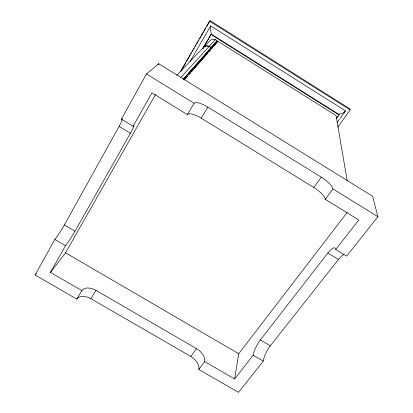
<?xml version="1.0" encoding="UTF-8"?>
<svg xmlns="http://www.w3.org/2000/svg" width="413" height="413" viewBox="0 0 413 413"><rect width="100%" height="100%" fill="white"/><g stroke="black" fill="none" stroke-linecap="round" stroke-linejoin="round"><path stroke-width="0.62" d="M234.63 378.958L253.159 355.237A12.302 3.237 -62 0 1 260.329 339.945L327.865 253.009A12.958 3.825 -59.1 0 1 335.743 249.488L358.804 219.964L325.232 199.329A13.572 4.12 35.6 0 0 313.808 187.456L201.203 118.159A13.732 4.295 31.7 0 0 187.352 114.582L151.948 92.827L133.038 126.285A13.361 1.084 -58.6 0 1 130.42 133.254L74.98 231.187A12.658 0.914 -57.8 0 1 65.538 245.709L50.448 272.415L81.862 290.592A12.008 7.403 29.5 0 1 96.012 290.375L196.5 348.634A11.9 7.129 39.2 0 1 204.641 361.612L234.63 378.958L238.735 353.735L347.126 212.514M343.905 254.604A12.932 4.078 -59.2 0 0 338.49 259.452L270.324 345.81A12.287 3.454 -62.2 0 0 263.272 361.143L238.497 392.35L198.808 369.459A11.822 7.248 39.5 0 0 190.816 356.445L90.927 298.702A11.925 7.527 29.3 0 0 76.777 299.079L35.084 275.027L54.8 239.437A12.679 1.156 -57.6 0 0 64.371 224.961L119.094 126.388A13.386 1.373 -58.5 0 0 122.387 119.29M133.038 126.285L121.396 119.212L146.486 73.922L158.706 63.695L372.593 196.237L377.916 216.711L346.641 256.112L335.743 249.488M158.076 64.82L158.706 63.695M50.448 272.415L65.538 252.813L155.593 94.365M180.522 71.428L209.515 21.156L210.119 20.65L349.873 108.851L350.141 109.889L337.808 127.173M180.827 71.423L181.472 70.308M182.118 69.193L185.654 63.055M186.299 61.94L190.161 55.244M190.806 54.129L191.451 53.014M192.417 51.336L193.057 50.221M193.702 49.106L194.347 47.991M195.313 46.318L195.953 45.203M196.598 44.083L197.564 42.41M198.209 41.295L198.854 40.18M199.494 39.065L200.46 37.387M201.105 36.272L203.356 32.369M204.001 31.254L205.932 27.903M206.898 26.231L210.119 20.65M190.073 61.491L210.697 25.89L345.469 110.849C344.447 113.177 341.024 113.446 338.892 114.411L211.275 34.119L210.46 28.389L210.697 25.89M202.871 48.321L211.275 34.119L203.155 48.047M202.809 48.765C203.805 44.769 208.792 45.094 211.151 47.572L217.145 40.799C214.827 38.363 210.754 38.972 208.973 41.672L203.785 47.092M209.716 49.937L211.151 47.572M215.839 43.014L217.145 40.799M211.539 48.749L217.868 41.254L336.048 115.557L347.245 180.966M76.777 299.079L81.862 290.592M187.352 114.582L194.11 103.307A13.841 4.058 31.8 0 1 207.925 107.158L321.288 177.182A13.681 3.893 35.4 0 1 332.94 188.958L377.916 216.711M90.927 298.702L96.012 290.375M201.203 118.159L207.925 107.158M336.662 117.56L337.406 116.512M336.383 118.634L338.99 114.953L338.892 114.411M337.245 122.418L339.491 119.264M340.235 118.211L345.469 110.849M190.816 356.445L196.5 348.634M313.808 187.456L321.288 177.182M198.808 369.459L204.641 361.612M325.232 199.329L332.94 188.958M35.084 275.027L36.287 273.545M184.575 79.678L187.528 76.297M189.211 74.361L190.476 72.91M191.74 71.459L193.423 69.529M194.265 68.563L207.749 53.096M209.014 51.646L210.697 49.715M183.955 80.065L217.868 41.254M183.346 78.991L211.022 47.717C208.524 45.11 204.187 45.838 202.256 48.688L176.619 75.45M183.155 79.544L216.717 41.527L217.439 41.981M180.837 77.438L209.086 46.504M209.221 46.359L215.338 39.663M54.8 239.437L65.538 245.709M253.159 355.237L263.272 361.143M65.538 252.813L238.735 353.735M64.371 224.961L74.98 231.187M260.329 339.945L270.324 345.81M119.094 126.388L130.42 133.254M327.865 253.009L338.49 259.452M146.486 73.922L194.11 103.307M210.976 34.413L338.99 114.953M209.515 21.156L350.141 109.889M121.396 119.212A13.386 1.373 -58.5 0 1 122.145 118.66"/></g></svg>
